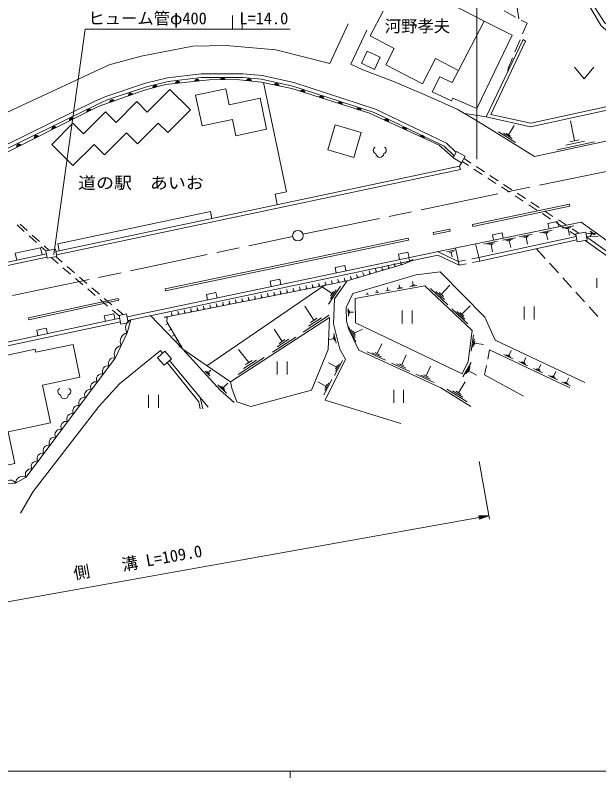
# Model space of a CAD drawing. Units: millimetres, scale not verified. Extents: x 40000 to 680000, y 20000 to 380000.
# Drawn here: x 125886 to 215269, y 204000 to 320789 of the extents above; entities that cross this region are included whole.
import ezdxf
from ezdxf.enums import TextEntityAlignment as Align

# ---------------------------------------------------------------- set-up
doc = ezdxf.new("R2010")
doc.units = ezdxf.units.MM
doc.header["$LTSCALE"] = 1000
doc.linetypes.add('CHAIN', pattern=[18.5, 12, -1.5, 3.5, -1.5])
for name, color, linetype, lineweight in [('M-BGD', 7, 'Continuous', 13), ('M-BMK', 2, 'CHAIN', 13), ('M-BMK-SRVR', 3, 'Continuous', 13), ('M-STR-HTXT', 7, 'Continuous', 13), ('M-STR-STRD', 7, 'Continuous', 13), ('M-TTL-BAND', 7, 'Continuous', 13)]:
    doc.layers.add(name, color=color, linetype=linetype, lineweight=lineweight)
doc.styles.add('ＭＳ ゴシック', font='')
doc.styles.get('ＭＳ ゴシック').set_extended_font_data('MS Gothic')

msp = doc.modelspace()

# ---------------------------------------------------------------- linework, layer by layer
at = {"layer": 'M-BGD'}
for p, q in [((200765, 321473), (202521, 320516)), ((203008, 320251), (202734, 322238)), ((159141, 320775), (159141, 318775)), ((160641, 320775), (160641, 318775)), ((203399, 320038), (204279, 319559)), ((204279, 319559), (203601, 317948)), ((203213, 317026), (202438, 315183)), ((203669, 317059), (204073, 316829)), ((202050, 314261), (201372, 312650)), ((201372, 312650), (201350, 312202)), ((211531, 312845), (213031, 311045)), ((213031, 311045), (214531, 312845)), ((198019, 305226), (194750, 305719)), ((201436, 302474), (202314, 303878)), ((211572, 301573), (210921, 304623)), ((202532, 301300), (199900, 302946)), ((201984, 301887), (200668, 302710)), ((201765, 302268), (201107, 302680)), ((214594, 301421), (208875, 300200)), ((213083, 301497), (210224, 300887)), ((212287, 301726), (210857, 301421)), ((193958, 297691), (194242, 298199)), ((194350, 298391), (195320, 297760)), ((194606, 298847), (194640, 298823)), ((194640, 298823), (195669, 298154)), ((132098, 284603), (193958, 297691)), ((132187, 284091), (194066, 297182)), ((193958, 297691), (194066, 297182)), ((196159, 297215), (197416, 296397)), ((196507, 297609), (197764, 296791)), ((198254, 295852), (199512, 295034)), ((198603, 296246), (199860, 295428)), ((200350, 294489), (201607, 293671)), ((200698, 294882), (201956, 294064)), ((202794, 293519), (204051, 292701)), ((202446, 293125), (203703, 292307)), ((204889, 292156), (206147, 291338)), ((204541, 291762), (205799, 290944)), ((132395, 285774), (155790, 290723)), ((156014, 289663), (155790, 290723)), ((206637, 290399), (207894, 289581)), ((206985, 290793), (208242, 289975)), ((127273, 287667), (126158, 288670)), ((127734, 287795), (126619, 288798)), ((208732, 289036), (209990, 288218)), ((209081, 289430), (210338, 288612)), ((209593, 288157), (211445, 288533)), ((206227, 287473), (208147, 287863)), ((206733, 287443), (207693, 287638)), ((206999, 287363), (207479, 287461)), ((207239, 287412), (207447, 286388)), ((210081, 288127), (211007, 288315)), ((210337, 288051), (210801, 288145)), ((210569, 288098), (210770, 287110)), ((210828, 287673), (211798, 287042)), ((211176, 288066), (212205, 287397)), ((213319, 287308), (215086, 287411)), ((213945, 287734), (214717, 287177)), ((214257, 287352), (213960, 286941)), ((214064, 287492), (214450, 287213)), ((129132, 285995), (128016, 286998)), ((129593, 286123), (128478, 287126)), ((196909, 283690), (211799, 286924)), ((197030, 283131), (211921, 286366)), ((197681, 285738), (199774, 286163)), ((200517, 286314), (202501, 286717)), ((201040, 286282), (202032, 286484)), ((201315, 286201), (201811, 286301)), ((201563, 286251), (201778, 285193)), ((203097, 286838), (205081, 287240)), ((203620, 286806), (204612, 287008)), ((203895, 286724), (204390, 286825)), ((204143, 286775), (204357, 285717)), ((213163, 286301), (222483, 279642)), ((213405, 286837), (215177, 286941)), ((125896, 284328), (129770, 285146)), ((129993, 284086), (129770, 285146)), ((130578, 284694), (129875, 285326)), ((131084, 284782), (130336, 285454)), ((132619, 284714), (132395, 285774)), ((193342, 285163), (193863, 282521)), ((197030, 283131), (196386, 285781)), ((198233, 285705), (199279, 285917)), ((198523, 285618), (199046, 285725)), ((198784, 285672), (199011, 284555)), ((205743, 285023), (207072, 283554)), ((85313, 274652), (130648, 284224)), ((126120, 283268), (125896, 284328)), ((133083, 282966), (132091, 283818)), ((143017, 274577), (190705, 284628)), ((143120, 274045), (190616, 284055)), ((193752, 283082), (190549, 284595)), ((193863, 282521), (190616, 284055)), ((191950, 284574), (193341, 284857)), ((192336, 284459), (193031, 284601)), ((192683, 284530), (192834, 283788)), ((85421, 274143), (130737, 283711)), ((132440, 282773), (131370, 283692)), ((184055, 282392), (183943, 282776)), ((185015, 282671), (184903, 283055)), ((185111, 282699), (184919, 282643)), ((186781, 283369), (185858, 282985)), ((186319, 283177), (186165, 283546)), ((194840, 283291), (193752, 283082)), ((193863, 282521), (194956, 282732)), ((196909, 283690), (195822, 283480)), ((195938, 282921), (197030, 283131)), ((207743, 282813), (209085, 281330)), ((134336, 281143), (133198, 282121)), ((134979, 281336), (133841, 282314)), ((180215, 281274), (180103, 281658)), ((181175, 281553), (181063, 281937)), ((181271, 281581), (181079, 281525)), ((182135, 281833), (182023, 282217)), ((182231, 281861), (182039, 281805)), ((183095, 282112), (182983, 282496)), ((183191, 282140), (182999, 282084)), ((184151, 282420), (183959, 282364)), ((136231, 279513), (135094, 280491)), ((136874, 279706), (135737, 280684)), ((175389, 279975), (175308, 280367)), ((176368, 280179), (176287, 280570)), ((177334, 280435), (177222, 280819)), ((177430, 280463), (177238, 280407)), ((178294, 280715), (178182, 281099)), ((178390, 280742), (178198, 280687)), ((179254, 280994), (179143, 281378)), ((179350, 281022), (179158, 280966)), ((180311, 281302), (180119, 281246)), ((209756, 280589), (211098, 279106)), ((214965, 280521), (214965, 279021)), ((155241, 267114), (173191, 279397)), ((169508, 278785), (169430, 279177)), ((170489, 278980), (170411, 279372)), ((171568, 279195), (171372, 279156)), ((171470, 279176), (171392, 279568)), ((172549, 279391), (172353, 279351)), ((172451, 279371), (172373, 279763)), ((173529, 279589), (173333, 279548)), ((173431, 279569), (173350, 279960)), ((175702, 279306), (173886, 276516)), ((174508, 279792), (174312, 279752)), ((174410, 279772), (174329, 280164)), ((175487, 279996), (175291, 279955)), ((176466, 280199), (176270, 280158)), ((184795, 279064), (184713, 279520)), ((187384, 279413), (186328, 279223)), ((187094, 279506), (186566, 279411)), ((186830, 279459), (186729, 280022)), ((191153, 278024), (192474, 279422)), ((138127, 277883), (136990, 278861)), ((138770, 278076), (137633, 279054)), ((163624, 277612), (163546, 278005)), ((164605, 277808), (164527, 278200)), ((165684, 278023), (165488, 277984)), ((165586, 278003), (165507, 278395)), ((166664, 278218), (166468, 278179)), ((166566, 278199), (166488, 278591)), ((167645, 278414), (167449, 278374)), ((167547, 278394), (167469, 278786)), ((168626, 278609), (168430, 278570)), ((168528, 278589), (168450, 278982)), ((169607, 278804), (169410, 278765)), ((170587, 279000), (170391, 278961)), ((174422, 278153), (172934, 279122)), ((175062, 278730), (174154, 277335)), ((174649, 278502), (174195, 277805)), ((180005, 278082), (179642, 278016)), ((179824, 278049), (179780, 278291)), ((181574, 278365), (181063, 278272)), ((181318, 278319), (181257, 278659)), ((183313, 278679), (182639, 278557)), ((182976, 278618), (182895, 279067)), ((185243, 279027), (184388, 278873)), ((185009, 279102), (184581, 279025)), ((192134, 276437), (189512, 278913)), ((191643, 277230), (190333, 278469)), ((191481, 277715), (190826, 278334)), ((211769, 278364), (213111, 276881)), ((140023, 276253), (138885, 277231)), ((140666, 276446), (139528, 277424)), ((157740, 276440), (157662, 276832)), ((158721, 276635), (158642, 277028)), ((159799, 276850), (159603, 276811)), ((159701, 276831), (159623, 277223)), ((160780, 277046), (160584, 277007)), ((160682, 277026), (160604, 277419)), ((161761, 277241), (161565, 277202)), ((161663, 277222), (161585, 277614)), ((162742, 277437), (162545, 277397)), ((162643, 277417), (162565, 277809)), ((163722, 277632), (163526, 277593)), ((164703, 277827), (164507, 277788)), ((142415, 274942), (141424, 275794)), ((151855, 275268), (151777, 275660)), ((152836, 275463), (152758, 275855)), ((153915, 275678), (153719, 275639)), ((153817, 275658), (153739, 276051)), ((154896, 275873), (154700, 275834)), ((154798, 275854), (154719, 276246)), ((155876, 276069), (155680, 276030)), ((155778, 276049), (155700, 276442)), ((156857, 276264), (156661, 276225)), ((156759, 276245), (156681, 276637)), ((157838, 276460), (157642, 276420)), ((158819, 276655), (158622, 276616)), ((171630, 274070), (170238, 276215)), ((176913, 274708), (176883, 275886)), ((195239, 273502), (192780, 275826)), ((194319, 274992), (195558, 276304)), ((203854, 276204), (203854, 274204)), ((205354, 276204), (205354, 274204)), ((213782, 276140), (215124, 274657)), ((141850, 274682), (140781, 275601)), ((149092, 274524), (148693, 274552)), ((149099, 274624), (149085, 274424)), ((149992, 274896), (149796, 274857)), ((149894, 274877), (149816, 275269)), ((150973, 275092), (150777, 275053)), ((150875, 275072), (150797, 275465)), ((151954, 275287), (151757, 275248)), ((152934, 275483), (152738, 275444)), ((173988, 274838), (169967, 272229)), ((177062, 275006), (177047, 275596)), ((177055, 275301), (177684, 275317)), ((185176, 275590), (185176, 273590)), ((186676, 275590), (186676, 273590)), ((194779, 274247), (193549, 275409)), ((194626, 274702), (194012, 275283)), ((72014, 259571), (141909, 274383)), ((78916, 260478), (142021, 273852)), ((149252, 273580), (148907, 273377)), ((149201, 273666), (149303, 273494)), ((172809, 274454), (170798, 273149)), ((172132, 274396), (171127, 273744)), ((149761, 272720), (149416, 272516)), ((149710, 272806), (149812, 272634)), ((166758, 270824), (165523, 272729)), ((178052, 270793), (176953, 273126)), ((177933, 271450), (177383, 272616)), ((177951, 271814), (177676, 272398)), ((177814, 272106), (179058, 272692)), ((150270, 271859), (149925, 271655)), ((150219, 271945), (150321, 271773)), ((150779, 270998), (150434, 270795)), ((150728, 271084), (150830, 270912)), ((168852, 271506), (165282, 269190)), ((167805, 271165), (166020, 270007)), ((167205, 271114), (166312, 270535)), ((174669, 271271), (173885, 271077)), ((174624, 271455), (174715, 271088)), ((174676, 271664), (174859, 270928)), ((174683, 272056), (175048, 270584)), ((195743, 269327), (196075, 271859)), ((195994, 269938), (196160, 271204)), ((151288, 270137), (150943, 269934)), ((151237, 270223), (151339, 270051)), ((181350, 268963), (182038, 270464)), ((196205, 270232), (196288, 270865)), ((196246, 270549), (197596, 270372)), ((161666, 267603), (160105, 269612)), ((182585, 267942), (179770, 269233)), ((181968, 268452), (180560, 269098)), ((181702, 268801), (180998, 269124)), ((185080, 267254), (185769, 268758)), ((198260, 268119), (198540, 269529)), ((198540, 269529), (210864, 263718)), ((202099, 268182), (200719, 268833)), ((201798, 268437), (201108, 268762)), ((201669, 268610), (201324, 268773)), ((201496, 268692), (201843, 269428)), ((164013, 268368), (160011, 265772)), ((162840, 267985), (160839, 266687)), ((162166, 267928), (161166, 267279)), ((166027, 267761), (166027, 265761)), ((167527, 267761), (167527, 265761)), ((175111, 266912), (173879, 267562)), ((176028, 267905), (174810, 265595)), ((186317, 266231), (183497, 267524)), ((194451, 265412), (195732, 267620)), ((204379, 267107), (203002, 267757)), ((204078, 267362), (203390, 267686)), ((203949, 267534), (203605, 267697)), ((203777, 267616), (204124, 268350)), ((155711, 265554), (154963, 266286)), ((155435, 266020), (155825, 266419)), ((175263, 267201), (174959, 266624)), ((175570, 267408), (174960, 266254)), ((185698, 266743), (184288, 267389)), ((185432, 267092), (184727, 267415)), ((188814, 265543), (189505, 267050)), ((194919, 265878), (195559, 266983)), ((195226, 266069), (195546, 266621)), ((195386, 266345), (196564, 265662)), ((197786, 265728), (198066, 267138)), ((206656, 266034), (205282, 266682)), ((206356, 266288), (205669, 266611)), ((206227, 266460), (205884, 266622)), ((206055, 266541), (206401, 267274)), ((155622, 265837), (155248, 266203)), ((190055, 264518), (187229, 265814)), ((189434, 265031), (188022, 265678)), ((189168, 265381), (188461, 265705)), ((203748, 262429), (197786, 265728)), ((208929, 264962), (207559, 265608)), ((208630, 265215), (207945, 265538)), ((208502, 265387), (208159, 265549)), ((208330, 265468), (208675, 266199)), ((210332, 264524), (210677, 265255)), ((158226, 262917), (156909, 264204)), ((157982, 263326), (157324, 263970)), ((157739, 263736), (158425, 264438)), ((173477, 263983), (172246, 264633)), ((174395, 264975), (173176, 262665)), ((173630, 264271), (173325, 263694)), ((173936, 264479), (173327, 263324)), ((193792, 262961), (194823, 264621)), ((210931, 264018), (209560, 264665)), ((210631, 264271), (209946, 264594)), ((210503, 264444), (210161, 264605)), ((157904, 263575), (157575, 263897)), ((183856, 263422), (183856, 261422)), ((185356, 263422), (185356, 261422)), ((195091, 261578), (191977, 263513)), ((194441, 262269), (192884, 263237)), ((194181, 262719), (193403, 263202)), ((146312, 262667), (146312, 260667)), ((147812, 262667), (147812, 260667)), ((154228, 262245), (155451, 260785))]:
    msp.add_line(p, q, dxfattribs=at)
for points in [[(203669, 317059), (198019, 305226), (204839, 303700), (221274, 307292), (227625, 310123), (216155, 319687), (211568, 326887)], [(204073, 316829), (198763, 305604), (204869, 304283), (221046, 307795), (226211, 310135), (215654, 319188), (211021, 326904)], [(191478, 323157), (197736, 319906), (193798, 312326), (190278, 314154), (188254, 310259), (182646, 313172), (183952, 315687), (180242, 317615), (182226, 321434)], [(89209, 301292), (89850, 297832), (91029, 295858), (92798, 295012), (100128, 295397), (112150, 300126), (140295, 313186), (145165, 314544), (153086, 316069), (158212, 316172), (165799, 315493), (174079, 313416), (176898, 319466)], [(197736, 319906), (201989, 317749), (196612, 306509), (192922, 308074), (192710, 307696), (189752, 309064), (190942, 311338), (192804, 310466), (193798, 312326)], [(179744, 318504), (177283, 313301), (179128, 312417), (183742, 310699), (188894, 308521), (193560, 306406), (196712, 304586), (205402, 299152), (224908, 303317), (230983, 312635), (227625, 310123)], [(91844, 287437), (121138, 299318), (137972, 307556), (139767, 308353), (145846, 310361), (149205, 311228), (154341, 311829), (160791, 311820), (163690, 311572), (168567, 310481), (181054, 306412), (191928, 301210), (193412, 299759)], [(192975, 298979), (190812, 300905), (180127, 305775), (168275, 309576), (163560, 310543), (159799, 310960), (155588, 310907), (148900, 310198), (145696, 309291), (138597, 306821), (122361, 298703), (86992, 284482)], [(90824, 286438), (121370, 298797), (138213, 307039), (139973, 307820), (146006, 309814), (149310, 310667), (154374, 311259), (160766, 311250), (163603, 311008), (168416, 309930), (180841, 305881), (191597, 300737), (193123, 299243)], [(163906, 310472), (167432, 293719), (165722, 293396), (166021, 291780)], [(190705, 284628), (212600, 289073), (221240, 282844), (226988, 279013), (232087, 276405)], [(209130, 288369), (208960, 289206), (207490, 288907), (207660, 288070)], [(200620, 286641), (200450, 287478), (198980, 287180), (199150, 286342)], [(213403, 286847), (222822, 280116), (228420, 276654), (231411, 275314)], [(186224, 283683), (186047, 284519), (184579, 284210), (184755, 283374)], [(151559, 269627), (149087, 273807), (149143, 274606), (173191, 279397), (176706, 280127), (185352, 282644), (186818, 283255)], [(176528, 281640), (176352, 282476), (174884, 282166), (175060, 281330)], [(195680, 260859), (191071, 263722), (178495, 269487), (177005, 272652), (176653, 273941), (176586, 276035), (177574, 278153), (187303, 281008), (190987, 281494), (197836, 274569), (199394, 271028), (213142, 264530)], [(166576, 279542), (166400, 280378), (164932, 280069), (165108, 279233)], [(176706, 280127), (174798, 277367), (174651, 273514), (175620, 269669), (176471, 268113), (173345, 261816), (184941, 258234)], [(156802, 277482), (156625, 278318), (155157, 278009), (155334, 277173)], [(141158, 274224), (140981, 275059), (139513, 274748), (139690, 273913)], [(146611, 274781), (151559, 269627), (157263, 263347), (159407, 261453)], [(151559, 269627), (158843, 264656), (174049, 274520), (173815, 269617), (171290, 263364), (161974, 260849), (159821, 261574), (159058, 263668), (158843, 264656)], [(143603, 274147), (143025, 272162), (141167, 268288), (127540, 250058), (125909, 249110), (121126, 248937)], [(130814, 272032), (130637, 272867), (129170, 272556), (129347, 271721)], [(112943, 249418), (125825, 252123), (124801, 257000), (131291, 258363), (130080, 264134), (135798, 265335), (134738, 270378), (129028, 269179), (128929, 269647), (121967, 268185)], [(126694, 244528), (128627, 247836), (138700, 260856), (141841, 264350), (148142, 269452), (148461, 269045)], [(149172, 267602), (153986, 261600), (154228, 260504)], [(154603, 260493), (154228, 262245), (149505, 267901)]]:
    msp.add_lwpolyline(points, dxfattribs=at)
for points in [[(178914, 313428), (180901, 312495), (181774, 314356), (179788, 315289)], [(154512, 303847), (153508, 308542), (158143, 309534), (158672, 307060), (163380, 308067), (164395, 303322), (159687, 302315), (159147, 304839)], [(134705, 297762), (131473, 301000), (134725, 304245), (136338, 302628), (139723, 306006), (141341, 304384), (144516, 307553), (146103, 305963), (149581, 309434), (152727, 306282), (149249, 302811), (147803, 304259), (144628, 301091), (142928, 302794), (139543, 299417), (137957, 301007)], [(174902, 304007), (178899, 302827), (177772, 299012), (173775, 300193)], [(193498, 299914), (194796, 299187), (194242, 298199), (192945, 298925)], [(211749, 287315), (213268, 287590), (213491, 286361), (211972, 286085)], [(130759, 283585), (132231, 283842), (132038, 284948), (130566, 284691)], [(177987, 273657), (194351, 265864), (195290, 267777), (195857, 272506), (188631, 279333), (177934, 277403)], [(141822, 274826), (142085, 273474), (143190, 273689), (142927, 275041)], [(147662, 268327), (148697, 267175), (149821, 268185), (148786, 269337)]]:
    msp.add_lwpolyline(points, close=True, dxfattribs=at)
for centre, radius, start, end in [((150758, 310341), 354, 14.8448, 177.24998), ((153742, 310657), 354, 14.8448, 177.24998), ((153742, 310657), 283, 17.06884, 175.02594), ((153742, 310657), 212, 20.81517, 171.27962), ((153742, 310657), 142, 28.5269, 163.56789), ((153742, 310657), 100, 38.84456, 153.25022), ((153742, 310657), 100, 38.84456, 153.25022), ((157694, 310879), 354, 9.51807, 171.92325), ((157694, 310879), 283, 11.74211, 169.69921), ((157694, 310879), 212, 15.48844, 165.95289), ((157694, 310879), 142, 23.20017, 158.24116), ((157694, 310879), 100, 33.51783, 147.9235), ((157694, 310879), 100, 33.51783, 147.9235), ((161674, 310697), 354, 2.46829, 164.87347), ((161674, 310697), 283, 4.69233, 162.64943), ((161674, 310697), 212, 8.43866, 158.9031), ((161674, 310697), 142, 16.15039, 151.19137), ((161674, 310697), 100, 26.46805, 140.87371), ((161674, 310697), 100, 26.46805, 140.87371), ((147313, 309693), 354, 24.60199, 187.00717), ((147313, 309693), 283, 26.82603, 184.78313), ((147313, 309693), 212, 30.57236, 181.03681), ((147313, 309693), 142, 38.28409, 173.32508), ((147313, 309693), 100, 48.60175, 163.00741), ((147313, 309693), 100, 48.60175, 163.00741), ((150758, 310341), 283, 17.06884, 175.02594), ((150758, 310341), 212, 20.81517, 171.27962), ((150758, 310341), 142, 28.5269, 163.56789), ((150758, 310341), 100, 38.84456, 153.25022), ((150758, 310341), 100, 38.84456, 153.25022), ((165907, 310006), 354, 357.2092, 159.61437), ((165907, 310006), 283, 359.43323, 157.39034), ((165907, 310006), 212, 3.17956, 153.64401), ((165907, 310006), 142, 10.89129, 145.93228), ((165907, 310006), 100, 21.20895, 135.61462), ((165907, 310006), 100, 21.20895, 135.61462), ((143581, 308498), 354, 27.98264, 190.38782), ((143581, 308498), 283, 30.20668, 188.16378), ((143581, 308498), 212, 33.953, 184.41745), ((143581, 308498), 142, 41.66473, 176.70572), ((143581, 308498), 100, 51.9824, 166.38806), ((143581, 308498), 100, 51.9824, 166.38806), ((169900, 308998), 354, 351.0179, 153.42308), ((169900, 308998), 283, 353.24194, 151.19904), ((169900, 308998), 212, 356.98827, 147.45272), ((169900, 308998), 142, 4.7, 139.74099), ((169900, 308998), 100, 15.01766, 129.42332), ((169900, 308998), 100, 15.01766, 129.42332), ((172756, 308082), 354, 351.0179, 153.42308), ((172756, 308082), 283, 353.24194, 151.19904), ((140748, 307512), 354, 27.98264, 190.38782), ((140748, 307512), 283, 30.20668, 188.16378), ((140748, 307512), 212, 33.953, 184.41745), ((140748, 307512), 142, 41.66473, 176.70572), ((140748, 307512), 100, 51.9824, 166.38806), ((140748, 307512), 100, 51.9824, 166.38806), ((172756, 308082), 212, 356.98827, 147.45272), ((172756, 308082), 142, 4.7, 139.74099), ((172756, 308082), 100, 15.01766, 129.42332), ((172756, 308082), 100, 15.01766, 129.42332), ((175613, 307166), 354, 351.0179, 153.42308), ((175613, 307166), 283, 353.24194, 151.19904), ((175613, 307166), 212, 356.98827, 147.45272), ((175613, 307166), 142, 4.7, 139.74099), ((175613, 307166), 100, 15.01766, 129.42332), ((175613, 307166), 100, 15.01766, 129.42332), ((137212, 306068), 354, 35.36246, 197.76764), ((137212, 306068), 283, 37.5865, 195.5436), ((137212, 306068), 212, 41.33283, 191.79728), ((137212, 306068), 142, 49.04456, 184.08555), ((137212, 306068), 100, 59.36222, 173.76788), ((137212, 306068), 100, 59.36222, 173.76788), ((178470, 306250), 354, 351.0179, 153.42308), ((178470, 306250), 283, 353.24194, 151.19904), ((178470, 306250), 212, 356.98827, 147.45272), ((178470, 306250), 142, 4.7, 139.74099), ((178470, 306250), 100, 15.01766, 129.42332), ((178470, 306250), 100, 15.01766, 129.42332), ((134528, 304726), 354, 35.36246, 197.76764), ((134528, 304726), 283, 37.5865, 195.5436), ((134528, 304726), 212, 41.33283, 191.79728), ((134528, 304726), 142, 49.04456, 184.08555), ((134528, 304726), 100, 59.36222, 173.76788), ((134528, 304726), 100, 59.36222, 173.76788), ((182717, 304535), 354, 344.29433, 146.69951), ((131845, 303385), 354, 35.36246, 197.76764), ((131845, 303385), 283, 37.5865, 195.5436), ((182717, 304535), 283, 346.51837, 144.47547), ((182717, 304535), 212, 350.26469, 140.72914), ((182717, 304535), 142, 357.97642, 133.01741), ((182717, 304535), 100, 8.29409, 122.69975), ((182717, 304535), 100, 8.29409, 122.69975), ((131845, 303385), 212, 41.33283, 191.79728), ((131845, 303385), 142, 49.04456, 184.08555), ((131845, 303385), 100, 59.36222, 173.76788), ((131845, 303385), 100, 59.36222, 173.76788), ((185447, 303291), 354, 344.29433, 146.69951), ((185447, 303291), 283, 346.51837, 144.47547), ((185447, 303291), 212, 350.26469, 140.72914), ((185447, 303291), 142, 357.97642, 133.01741), ((185447, 303291), 100, 8.29409, 122.69975), ((185447, 303291), 100, 8.29409, 122.69975), ((129162, 302043), 354, 35.36246, 197.76764), ((129162, 302043), 283, 37.5865, 195.5436), ((129162, 302043), 212, 41.33283, 191.79728), ((129162, 302043), 142, 49.04456, 184.08555), ((129162, 302043), 100, 59.36222, 173.76788), ((129162, 302043), 100, 59.36222, 173.76788), ((188177, 302047), 354, 344.29433, 146.69951), ((188177, 302047), 283, 346.51837, 144.47547), ((188177, 302047), 212, 350.26469, 140.72914), ((188177, 302047), 142, 357.97642, 133.01741), ((188177, 302047), 100, 8.29409, 122.69975), ((188177, 302047), 100, 8.29409, 122.69975), ((126479, 300702), 354, 35.36246, 197.76764), ((126479, 300702), 283, 37.5865, 195.5436), ((126479, 300702), 212, 41.33283, 191.79728), ((126479, 300702), 142, 49.04456, 184.08555), ((126479, 300702), 100, 59.36222, 173.76788), ((126479, 300702), 100, 59.36222, 173.76788), ((181263, 300127), 536, 116.08703, 255.33416), ((182191, 300127), 536, 284.66584, 63.91297), ((181727, 299608), 600, 180, 0), ((144101, 272925), 1319, 112.1477, 215.37455), ((143375, 270803), 1403, 104.44939, 204.31218), ((142446, 268866), 1403, 104.44939, 204.31218), ((140974, 267486), 826, 76.44841, 209.99338), ((140066, 266270), 826, 76.44841, 209.99338), ((139157, 265055), 826, 76.44841, 209.99338), ((138249, 263840), 826, 76.44841, 209.99338), ((132931, 263147), 536, 116.08703, 255.33416), ((133860, 263147), 536, 284.66584, 63.91297), ((137340, 262624), 826, 76.44841, 209.99338), ((133396, 262629), 600, 180, 0), ((136432, 261409), 826, 76.44841, 209.99338), ((135523, 260194), 826, 76.44841, 209.99338), ((134615, 258978), 826, 76.44841, 209.99338), ((133706, 257763), 826, 76.44841, 209.99338), ((132798, 256548), 826, 76.44841, 209.99338), ((131889, 255332), 826, 76.44841, 209.99338), ((130981, 254117), 826, 76.44841, 209.99338), ((130072, 252902), 826, 76.44841, 209.99338), ((129164, 251686), 826, 76.44841, 209.99338), ((128255, 250471), 826, 76.44841, 209.99338), ((127046, 249031), 1140, 64.34066, 176.0351), ((125126, 248695), 886, 27.90482, 156.2262)]:
    msp.add_arc(centre, radius, start, end, dxfattribs=at)
at = {"layer": 'M-BMK'}
msp.add_line((71136, 266445), (168395, 286876), dxfattribs=at)
msp.add_lwpolyline([(169952, 287238), (247994, 303427), (267385, 307354)], dxfattribs=at)
at = {"layer": 'M-BMK-SRVR'}
msp.add_circle((169181, 287025), 800, dxfattribs=at)
at = {"layer": 'M-STR-HTXT'}
for p, q in [((196942, 252435), (198515, 243619)), ((198427, 244111), (196907, 244094)), ((196907, 244094), (196995, 243602)), ((197211, 244097), (196916, 244045)), ((196924, 243996), (197515, 244101)), ((197819, 244104), (196933, 243946)), ((196942, 243897), (198123, 244108)), ((198427, 244111), (196951, 243848)), ((198427, 244111), (196995, 243602)), ((93228, 225341), (196951, 243848)), ((196959, 243799), (198141, 244009)), ((197854, 243907), (196968, 243749)), ((196977, 243700), (197568, 243806)), ((197281, 243704), (196986, 243651))]:
    msp.add_line(p, q, dxfattribs=at)
for points in [[(196586, 298766), (196586, 328027), (228036, 328027)], [(131814, 284135), (136572, 318652), (168022, 318652)]]:
    msp.add_lwpolyline(points, dxfattribs=at)
at = {"layer": 'M-STR-STRD'}
for p, q in [((195905, 288731), (195966, 288437)), ((189906, 287489), (192448, 288021)), ((189906, 287489), (189967, 287194)), ((192509, 287726), (189967, 287194)), ((192448, 288021), (192509, 287726)), ((148841, 278876), (186051, 286658)), ((186051, 286658), (186113, 286364))]:
    msp.add_line(p, q, dxfattribs=at)
for points in [[(195905, 288731), (210763, 291839), (210825, 291544), (195966, 288437)], [(186113, 286364), (148902, 278581), (148841, 278876)]]:
    msp.add_lwpolyline(points, dxfattribs=at)
msp.add_lwpolyline([(127922, 274443), (141663, 277425), (141728, 277129), (127986, 274147)], close=True, dxfattribs=at)
at = {"layer": 'M-TTL-BAND'}
for p, q in [((40000, 205000), (579000, 205000)), ((168000, 205000), (168000, 204000))]:
    msp.add_line(p, q, dxfattribs=at)

# ---------------------------------------------------------------- texts
at = {"layer": 'M-BGD', "style": 'ＭＳ ゴシック'}
msp.add_text('河野孝夫', height=1833, dxfattribs=at).set_placement((187496, 317658), align=Align.BOTTOM_CENTER)
at = {"layer": 'M-BGD', "style": 'ＭＳ ゴシック', "width": 1.1}
msp.add_text('道の駅\u3000あいお', height=1833, dxfattribs=at).set_placement((145141, 293652), align=Align.BOTTOM_CENTER)
at = {"layer": 'M-STR-HTXT', "style": 'ＭＳ ゴシック'}
msp.add_text('ヒューム管φ400\u3000\u3000L=14.0', height=1833, dxfattribs=at).set_placement((152397, 318852), align=Align.BOTTOM_CENTER)
msp.add_text('側\u3000\u3000溝 L=109.0', height=1833, rotation=10.117, dxfattribs=at).set_placement((144914, 235579), align=Align.BOTTOM_CENTER)

doc.saveas('drawing.dxf')
